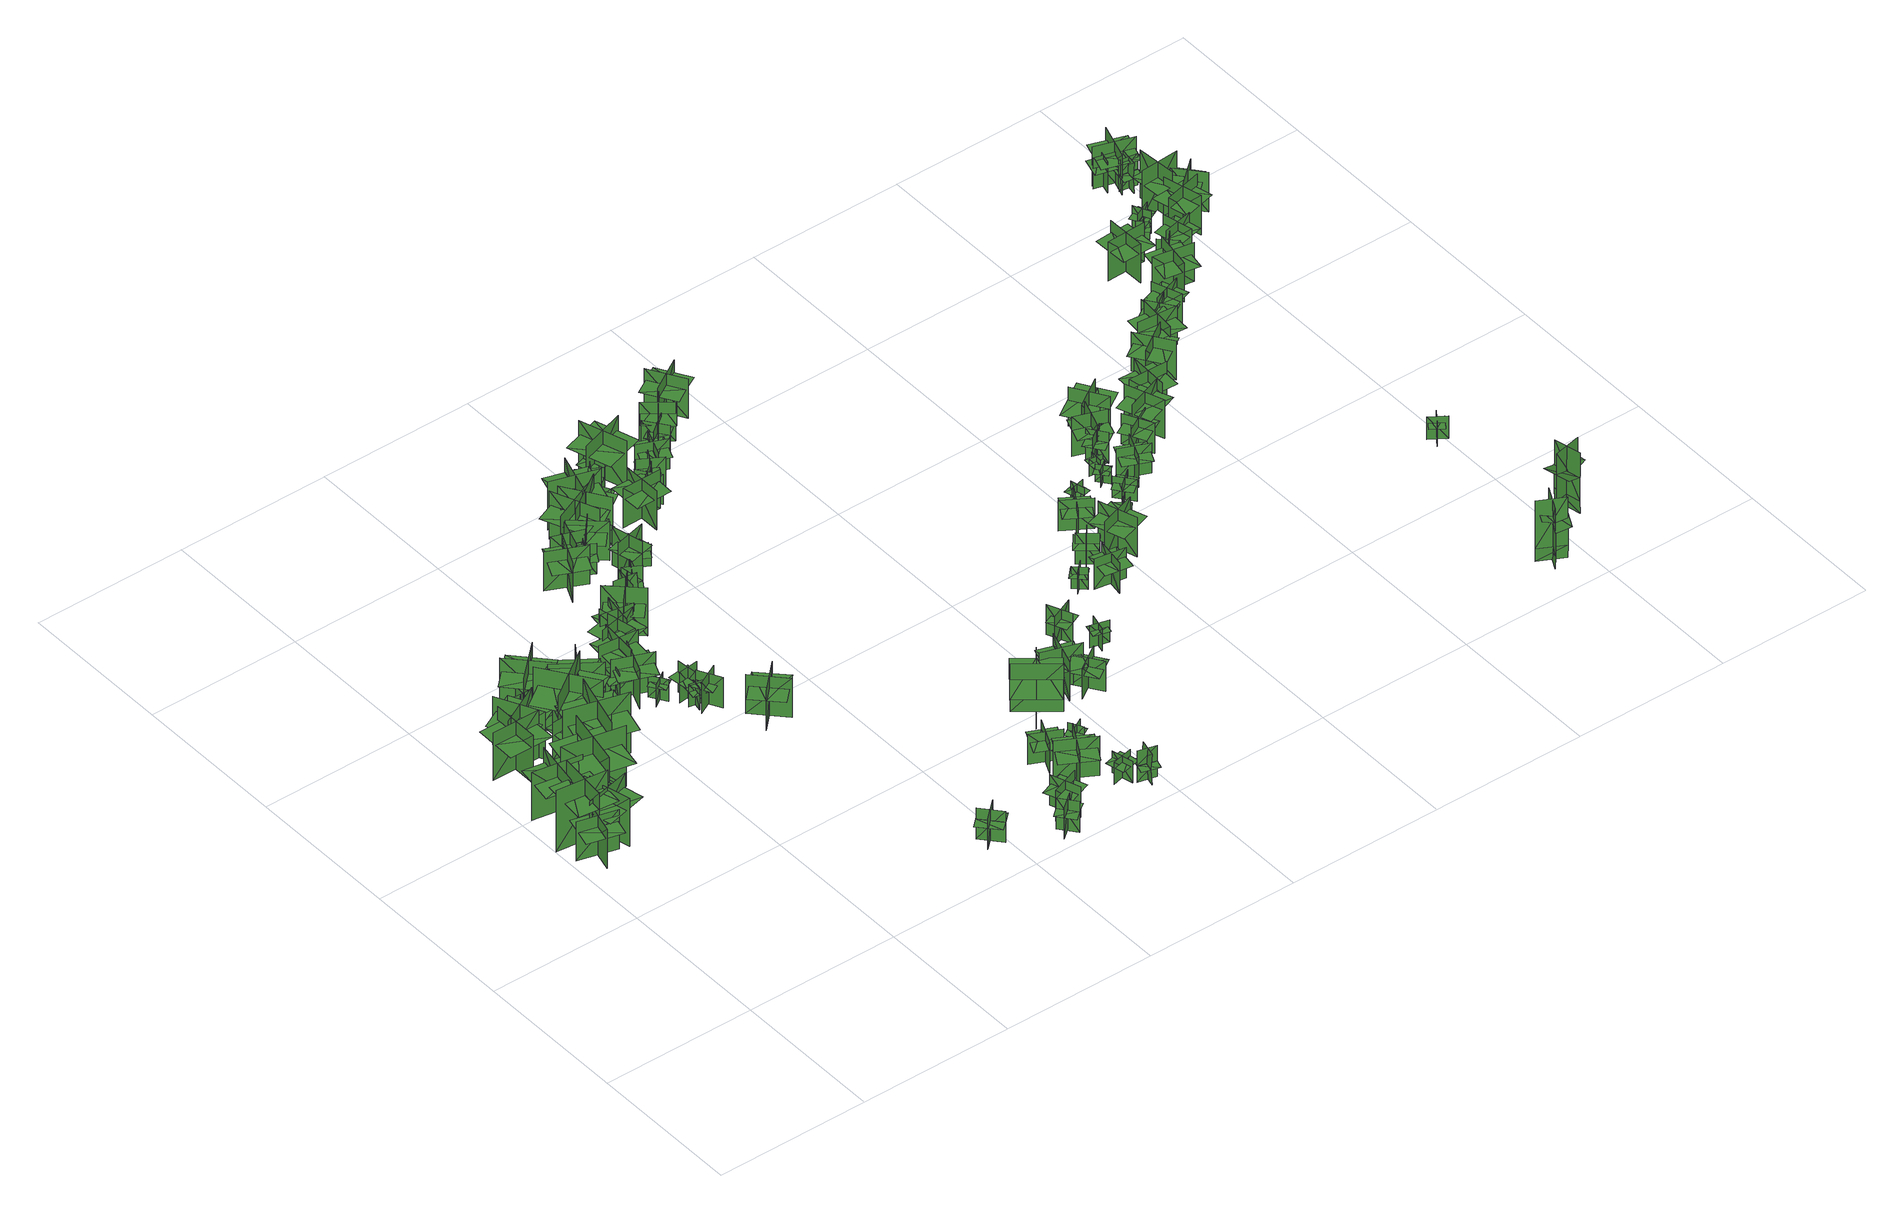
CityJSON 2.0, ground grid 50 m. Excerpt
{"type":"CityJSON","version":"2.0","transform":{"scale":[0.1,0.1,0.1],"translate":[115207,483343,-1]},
"CityObjects":{
"tree1":{"type":"SolitaryVegetationObject","geometry":[{"type":"MultiSurface","lod":"1","boundaries":[[[0,1,2]],[[0,2,3]],[[4,5,6]],[[4,6,7]],[[8,9,10]],[[8,10,11]],[[8,11,12]],[[8,12,13]]]}]},
"tree2":{"type":"SolitaryVegetationObject","geometry":[{"type":"MultiSurface","lod":"1","boundaries":[[[14,15,16]],[[14,16,17]],[[18,19,20]],[[18,20,21]],[[22,23,24]],[[22,24,25]],[[22,26,27]],[[22,27,23]]]}]},
"tree3":{"type":"SolitaryVegetationObject","geometry":[{"type":"MultiSurface","lod":"1","boundaries":[[[28,29,30]],[[28,30,31]],[[32,33,34]],[[32,34,35]],[[36,37,38]],[[36,38,39]],[[36,39,40]],[[36,40,41]]]}]},
"tree4":{"type":"SolitaryVegetationObject","geometry":[{"type":"MultiSurface","lod":"1","boundaries":[[[42,43,44]],[[42,44,45]],[[46,47,48]],[[46,48,49]],[[50,51,52]],[[50,52,53]],[[50,53,54]],[[50,54,55]]]}]},
"tree5":{"type":"SolitaryVegetationObject","geometry":[{"type":"MultiSurface","lod":"1","boundaries":[[[56,57,58]],[[56,58,59]],[[60,61,62]],[[60,62,63]],[[64,65,66]],[[64,66,67]],[[64,67,68]],[[64,68,69]]]}]},
"tree6":{"type":"SolitaryVegetationObject","geometry":[{"type":"MultiSurface","lod":"1","boundaries":[[[70,71,72]],[[70,72,73]],[[74,75,76]],[[74,76,77]],[[78,79,80]],[[78,80,81]],[[78,81,82]],[[78,82,83]]]}]},
"tree7":{"type":"SolitaryVegetationObject","geometry":[{"type":"MultiSurface","lod":"1","boundaries":[[[84,85,86]],[[84,86,87]],[[88,89,90]],[[88,90,91]],[[92,93,94]],[[92,94,95]],[[92,95,96]],[[92,96,97]]]}]},
"tree8":{"type":"SolitaryVegetationObject","geometry":[{"type":"MultiSurface","lod":"1","boundaries":[[[98,99,100]],[[98,100,101]],[[102,103,104]],[[102,104,105]],[[106,107,108]],[[106,108,109]],[[106,109,110]],[[106,110,111]]]}]},
"tree9":{"type":"SolitaryVegetationObject","geometry":[{"type":"MultiSurface","lod":"1","boundaries":[[[112,113,114]],[[112,114,115]],[[116,117,118]],[[116,118,119]],[[120,121,122]],[[120,122,123]],[[120,123,124]],[[120,124,125]]]}]},
"tree10":{"type":"SolitaryVegetationObject","geometry":[{"type":"MultiSurface","lod":"1","boundaries":[[[126,127,128]],[[126,128,129]],[[130,131,132]],[[130,132,133]],[[134,135,136]],[[134,136,137]],[[134,137,138]],[[134,138,139]]]}]},
"tree11":{"type":"SolitaryVegetationObject","geometry":[{"type":"MultiSurface","lod":"1","boundaries":[[[140,141,142]],[[140,142,143]],[[144,145,146]],[[144,146,147]],[[148,149,150]],[[148,150,151]],[[148,151,152]],[[148,152,153]]]}]},
"tree12":{"type":"SolitaryVegetationObject","geometry":[{"type":"MultiSurface","lod":"1","boundaries":[[[154,155,156]],[[154,156,157]],[[158,159,160]],[[158,160,161]],[[162,163,164]],[[162,164,165]],[[162,166,167]],[[162,167,163]]]}]},
"tree13":{"type":"SolitaryVegetationObject","geometry":[{"type":"MultiSurface","lod":"1","boundaries":[[[168,169,170]],[[168,170,171]],[[172,173,174]],[[172,174,175]],[[176,177,178]],[[176,178,179]],[[176,179,180]],[[176,180,181]]]}]},
"tree14":{"type":"SolitaryVegetationObject","geometry":[{"type":"MultiSurface","lod":"1","boundaries":[[[182,183,184]],[[182,184,185]],[[186,187,188]],[[186,188,189]],[[190,191,192]],[[190,192,193]],[[190,193,194]],[[190,194,195]]]}]},
"tree15":{"type":"SolitaryVegetationObject","geometry":[{"type":"MultiSurface","lod":"1","boundaries":[[[196,197,198]],[[196,198,199]],[[200,201,202]],[[200,202,203]],[[204,205,206]],[[204,206,207]],[[204,207,208]],[[204,208,209]]]}]},
"tree16":{"type":"SolitaryVegetationObject","geometry":[{"type":"MultiSurface","lod":"1","boundaries":[[[210,211,212]],[[210,212,213]],[[214,215,216]],[[214,216,217]],[[218,219,220]],[[218,220,221]],[[218,221,222]],[[218,222,223]]]}]},
"tree17":{"type":"SolitaryVegetationObject","geometry":[{"type":"MultiSurface","lod":"1","boundaries":[[[224,225,226]],[[224,226,227]],[[228,229,230]],[[228,230,231]],[[232,233,234]],[[232,234,235]],[[232,236,237]],[[232,237,233]]]}]},
"tree18":{"type":"SolitaryVegetationObject","geometry":[{"type":"MultiSurface","lod":"1","boundaries":[[[238,239,240]],[[238,240,241]],[[242,243,244]],[[242,244,245]],[[246,247,248]],[[246,248,249]],[[246,249,250]],[[246,250,251]]]}]},
"tree19":{"type":"SolitaryVegetationObject","geometry":[{"type":"MultiSurface","lod":"1","boundaries":[[[252,253,254]],[[252,254,255]],[[256,257,258]],[[256,258,259]],[[260,261,262]],[[260,262,263]],[[260,264,265]],[[260,265,261]]]}]},
"tree20":{"type":"SolitaryVegetationObject","geometry":[{"type":"MultiSurface","lod":"1","boundaries":[[[266,267,268]],[[266,268,269]],[[270,271,272]],[[270,272,273]],[[274,275,276]],[[274,276,277]],[[274,277,278]],[[274,278,279]]]}]},
"tree21":{"type":"SolitaryVegetationObject","geometry":[{"type":"MultiSurface","lod":"1","boundaries":[[[280,281,282]],[[280,282,283]],[[284,285,286]],[[284,286,287]],[[288,289,290]],[[288,290,291]],[[288,289,292]],[[288,292,293]]]}]},
"tree22":{"type":"SolitaryVegetationObject","geometry":[{"type":"MultiSurface","lod":"1","boundaries":[[[294,295,296]],[[294,296,297]],[[298,299,300]],[[298,300,301]],[[302,303,304]],[[302,304,305]],[[302,306,307]],[[302,307,303]]]}]},
"tree23":{"type":"SolitaryVegetationObject","geometry":[{"type":"MultiSurface","lod":"1","boundaries":[[[308,309,310]],[[308,310,311]],[[312,313,314]],[[312,314,315]],[[316,317,318]],[[316,318,319]],[[316,320,321]],[[316,321,317]]]}]},
"tree24":{"type":"SolitaryVegetationObject","geometry":[{"type":"MultiSurface","lod":"1","boundaries":[[[322,323,324]],[[322,324,325]],[[326,327,328]],[[326,328,329]],[[330,331,332]],[[330,332,333]],[[330,333,334]],[[330,334,335]]]}]},
"tree25":{"type":"SolitaryVegetationObject","geometry":[{"type":"MultiSurface","lod":"1","boundaries":[[[336,337,338]],[[336,338,339]],[[340,341,342]],[[340,342,343]],[[344,345,346]],[[344,346,347]],[[344,347,348]],[[344,348,349]]]}]},
"tree26":{"type":"SolitaryVegetationObject","geometry":[{"type":"MultiSurface","lod":"1","boundaries":[[[350,351,352]],[[350,352,353]],[[354,355,356]],[[354,356,357]],[[358,359,360]],[[358,360,361]],[[358,359,362]],[[358,362,363]]]}]},
"tree27":{"type":"SolitaryVegetationObject","geometry":[{"type":"MultiSurface","lod":"1","boundaries":[[[364,365,366]],[[364,366,367]],[[368,369,370]],[[368,370,371]],[[372,373,374]],[[372,374,375]],[[372,375,376]],[[372,376,377]]]}]},
"tree28":{"type":"SolitaryVegetationObject","geometry":[{"type":"MultiSurface","lod":"1","boundaries":[[[378,379,380]],[[378,380,381]],[[382,383,384]],[[382,384,385]],[[386,387,388]],[[386,388,389]],[[386,387,390]],[[386,390,391]]]}]},
"tree29":{"type":"SolitaryVegetationObject","geometry":[{"type":"MultiSurface","lod":"1","boundaries":[[[392,393,394]],[[392,394,395]],[[396,397,398]],[[396,398,399]],[[400,401,402]],[[400,402,403]],[[400,404,405]],[[400,405,401]]]}]},
"tree30":{"type":"SolitaryVegetationObject","geometry":[{"type":"MultiSurface","lod":"1","boundaries":[[[406,407,408]],[[406,408,409]],[[410,411,412]],[[410,412,413]],[[414,415,411]],[[414,411,410]],[[416,417,407]],[[416,407,406]],[[406,407,418]],[[406,418,419]],[[406,420,421]],[[406,421,407]]]}]},
"tree31":{"type":"SolitaryVegetationObject","geometry":[{"type":"MultiSurface","lod":"1","boundaries":[[[422,423,424]],[[422,424,425]],[[426,427,428]],[[426,428,429]],[[430,431,432]],[[430,432,433]],[[430,433,434]],[[430,434,435]]]}]},
"tree32":{"type":"SolitaryVegetationObject","geometry":[{"type":"MultiSurface","lod":"1","boundaries":[[[436,437,438]],[[436,438,439]],[[440,441,442]],[[440,442,443]],[[444,445,446]],[[444,446,447]],[[444,447,448]],[[444,448,449]]]}]},
"tree33":{"type":"SolitaryVegetationObject","geometry":[{"type":"MultiSurface","lod":"1","boundaries":[[[450,451,452]],[[450,452,453]],[[454,455,456]],[[454,456,457]],[[458,459,460]],[[458,460,461]],[[458,461,462]],[[458,462,463]]]}]},
"tree34":{"type":"SolitaryVegetationObject","geometry":[{"type":"MultiSurface","lod":"1","boundaries":[[[464,465,466]],[[464,466,467]],[[468,469,470]],[[468,470,471]],[[472,473,469]],[[472,469,468]],[[474,475,465]],[[474,465,464]],[[464,465,476]],[[464,476,477]],[[464,478,479]],[[464,479,465]]]}]},
"tree35":{"type":"SolitaryVegetationObject","geometry":[{"type":"MultiSurface","lod":"1","boundaries":[[[480,481,482]],[[480,482,483]],[[484,485,486]],[[484,486,487]],[[488,489,490]],[[488,490,491]],[[488,492,493]],[[488,493,489]]]}]},
"tree36":{"type":"SolitaryVegetationObject","geometry":[{"type":"MultiSurface","lod":"1","boundaries":[[[494,495,496]],[[494,496,497]],[[498,499,500]],[[498,500,501]],[[502,503,504]],[[502,504,505]],[[502,505,506]],[[502,506,507]]]}]},
"tree37":{"type":"SolitaryVegetationObject","geometry":[{"type":"MultiSurface","lod":"1","boundaries":[[[508,509,510]],[[508,510,511]],[[512,513,514]],[[512,514,515]],[[516,517,518]],[[516,518,519]],[[516,519,520]],[[516,520,521]]]}]},
"tree38":{"type":"SolitaryVegetationObject","geometry":[{"type":"MultiSurface","lod":"1","boundaries":[[[522,523,524]],[[522,524,525]],[[526,527,528]],[[526,528,529]],[[530,531,532]],[[530,532,533]],[[530,533,534]],[[530,534,535]]]}]},
"tree39":{"type":"SolitaryVegetationObject","geometry":[{"type":"MultiSurface","lod":"1","boundaries":[[[536,537,538]],[[536,538,539]],[[540,541,542]],[[540,542,543]],[[544,545,546]],[[544,546,547]],[[544,547,548]],[[544,548,549]]]}]},
"tree40":{"type":"SolitaryVegetationObject","geometry":[{"type":"MultiSurface","lod":"1","boundaries":[[[550,551,552]],[[550,552,553]],[[554,555,556]],[[554,556,557]],[[558,559,560]],[[558,560,561]],[[558,561,562]],[[558,562,563]]]}]},
"tree41":{"type":"SolitaryVegetationObject","geometry":[{"type":"MultiSurface","lod":"1","boundaries":[[[564,565,566]],[[564,566,567]],[[568,569,570]],[[568,570,571]],[[572,573,574]],[[572,574,575]],[[572,576,577]],[[572,577,573]]]}]},
"tree42":{"type":"SolitaryVegetationObject","geometry":[{"type":"MultiSurface","lod":"1","boundaries":[[[578,579,580]],[[578,580,581]],[[582,583,584]],[[582,584,585]],[[586,587,588]],[[586,588,589]],[[586,589,590]],[[586,590,591]]]}]},
"tree43":{"type":"SolitaryVegetationObject","geometry":[{"type":"MultiSurface","lod":"1","boundaries":[[[592,593,594]],[[592,594,595]],[[596,597,598]],[[596,598,599]],[[600,601,602]],[[600,602,603]],[[600,603,604]],[[600,604,605]]]}]},
"tree44":{"type":"SolitaryVegetationObject","geometry":[{"type":"MultiSurface","lod":"1","boundaries":[[[606,607,608]],[[606,608,609]],[[610,611,612]],[[610,612,613]],[[614,615,616]],[[614,616,617]],[[614,617,618]],[[614,618,619]]]}]},
"tree45":{"type":"SolitaryVegetationObject","geometry":[{"type":"MultiSurface","lod":"1","boundaries":[[[620,621,622]],[[620,622,623]],[[624,625,626]],[[624,626,627]],[[628,629,625]],[[628,625,624]],[[630,631,621]],[[630,621,620]],[[620,621,632]],[[620,632,633]],[[620,634,635]],[[620,635,621]]]}]},
"tree46":{"type":"SolitaryVegetationObject","geometry":[{"type":"MultiSurface","lod":"1","boundaries":[[[636,637,638]],[[636,638,639]],[[640,641,642]],[[640,642,643]],[[644,645,646]],[[644,646,647]],[[644,647,648]],[[644,648,649]]]}]},
"tree47":{"type":"SolitaryVegetationObject","geometry":[{"type":"MultiSurface","lod":"1","boundaries":[[[650,651,652]],[[650,652,653]],[[654,655,656]],[[654,656,657]],[[658,659,660]],[[658,660,661]],[[658,662,663]],[[658,663,659]]]}]},
"tree48":{"type":"SolitaryVegetationObject","geometry":[{"type":"MultiSurface","lod":"1","boundaries":[[[664,665,666]],[[664,666,667]],[[668,669,670]],[[668,670,671]],[[672,673,674]],[[672,674,675]],[[672,676,677]],[[672,677,673]]]}]},
"tree49":{"type":"SolitaryVegetationObject","geometry":[{"type":"MultiSurface","lod":"1","boundaries":[[[678,679,680]],[[678,680,681]],[[682,683,684]],[[682,684,685]],[[686,687,688]],[[686,688,689]],[[686,690,691]],[[686,691,687]]]}]},
"tree50":{"type":"SolitaryVegetationObject","geometry":[{"type":"MultiSurface","lod":"1","boundaries":[[[692,693,694]],[[692,694,695]],[[696,697,698]],[[696,698,699]],[[700,701,702]],[[700,702,703]],[[700,703,704]],[[700,704,705]]]}]},
"tree51":{"type":"SolitaryVegetationObject","geometry":[{"type":"MultiSurface","lod":"1","boundaries":[[[706,707,708]],[[706,708,709]],[[710,711,712]],[[710,712,713]],[[714,715,716]],[[714,716,717]],[[714,718,719]],[[714,719,715]]]}]},
"tree52":{"type":"SolitaryVegetationObject","geometry":[{"type":"MultiSurface","lod":"1","boundaries":[[[720,721,722]],[[720,722,723]],[[724,725,726]],[[724,726,727]],[[728,729,730]],[[728,730,731]],[[728,731,732]],[[728,732,733]]]}]},
"tree53":{"type":"SolitaryVegetationObject","geometry":[{"type":"MultiSurface","lod":"1","boundaries":[[[734,735,736]],[[734,736,737]],[[738,739,740]],[[738,740,741]],[[742,743,744]],[[742,744,745]],[[742,745,746]],[[742,746,747]]]}]},
"tree54":{"type":"SolitaryVegetationObject","geometry":[{"type":"MultiSurface","lod":"1","boundaries":[[[748,749,750]],[[748,750,751]],[[752,753,754]],[[752,754,755]],[[756,757,758]],[[756,758,759]],[[756,759,760]],[[756,760,761]]]}]},
"tree55":{"type":"SolitaryVegetationObject","geometry":[{"type":"MultiSurface","lod":"1","boundaries":[[[762,763,764]],[[762,764,765]],[[766,767,768]],[[766,768,769]],[[770,771,772]],[[770,772,773]],[[770,773,774]],[[770,774,775]]]}]},
"tree56":{"type":"SolitaryVegetationObject","geometry":[{"type":"MultiSurface","lod":"1","boundaries":[[[776,777,778]],[[776,778,779]],[[780,781,782]],[[780,782,783]],[[784,785,786]],[[784,786,787]],[[784,787,788]],[[784,788,789]]]}]},
"tree57":{"type":"SolitaryVegetationObject","geometry":[{"type":"MultiSurface","lod":"1","boundaries":[[[790,791,792]],[[790,792,793]],[[794,795,796]],[[794,796,797]],[[798,799,800]],[[798,800,801]],[[798,801,802]],[[798,802,803]]]}]},
"tree58":{"type":"SolitaryVegetationObject","geometry":[{"type":"MultiSurface","lod":"1","boundaries":[[[804,805,806]],[[804,806,807]],[[808,809,810]],[[808,810,811]],[[812,813,814]],[[812,814,815]],[[812,816,817]],[[812,817,813]]]}]},
"tree59":{"type":"SolitaryVegetationObject","geometry":[{"type":"MultiSurface","lod":"1","boundaries":[[[818,819,820]],[[818,820,821]],[[822,823,824]],[[822,824,825]],[[826,827,828]],[[826,828,829]],[[826,829,830]],[[826,830,831]]]}]},
"tree60":{"type":"SolitaryVegetationObject","geometry":[{"type":"MultiSurface","lod":"1","boundaries":[[[832,833,834]],[[832,834,835]],[[836,837,838]],[[836,838,839]],[[840,841,842]],[[840,842,843]],[[840,843,844]],[[840,844,845]]]}]},
"tree61":{"type":"SolitaryVegetationObject","geometry":[{"type":"MultiSurface","lod":"1","boundaries":[[[846,847,848]],[[846,848,849]],[[850,851,852]],[[850,852,853]],[[854,855,856]],[[854,856,857]],[[854,857,858]],[[854,858,859]]]}]},
"tree62":{"type":"SolitaryVegetationObject","geometry":[{"type":"MultiSurface","lod":"1","boundaries":[[[860,861,862]],[[860,862,863]],[[864,865,866]],[[864,866,867]],[[868,869,870]],[[868,870,871]],[[868,871,872]],[[868,872,873]]]}]},
"tree63":{"type":"SolitaryVegetationObject","geometry":[{"type":"MultiSurface","lod":"1","boundaries":[[[874,875,876]],[[874,876,877]],[[878,879,880]],[[878,880,881]],[[882,883,884]],[[882,884,885]],[[882,885,886]],[[882,886,887]]]}]},
"tree64":{"type":"SolitaryVegetationObject","geometry":[{"type":"MultiSurface","lod":"1","boundaries":[[[888,889,890]],[[888,890,891]],[[892,893,894]],[[892,894,895]],[[896,897,898]],[[896,898,899]],[[896,900,901]],[[896,901,897]]]}]},
"tree65":{"type":"SolitaryVegetationObject","geometry":[{"type":"MultiSurface","lod":"1","boundaries":[[[902,903,904]],[[902,904,905]],[[906,907,908]],[[906,908,909]],[[910,911,912]],[[910,912,913]],[[910,913,914]],[[910,914,915]]]}]},
"tree66":{"type":"SolitaryVegetationObject","geometry":[{"type":"MultiSurface","lod":"1","boundaries":[[[916,917,918]],[[916,918,919]],[[920,921,922]],[[920,922,923]],[[924,925,926]],[[924,926,927]],[[924,927,928]],[[924,928,929]]]}]},
"tree67":{"type":"SolitaryVegetationObject","geometry":[{"type":"MultiSurface","lod":"1","boundaries":[[[930,931,932]],[[930,932,933]],[[934,935,936]],[[934,936,937]],[[938,939,940]],[[938,940,941]],[[938,942,943]],[[938,943,939]]]}]},
"tree68":{"type":"SolitaryVegetationObject","geometry":[{"type":"MultiSurface","lod":"1","boundaries":[[[944,945,946]],[[944,946,947]],[[948,949,950]],[[948,950,951]],[[952,953,954]],[[952,954,955]],[[952,955,956]],[[952,956,957]]]}]},
"tree69":{"type":"SolitaryVegetationObject","geometry":[{"type":"MultiSurface","lod":"1","boundaries":[[[958,959,960]],[[958,960,961]],[[962,963,964]],[[962,964,965]],[[966,967,968]],[[966,968,969]],[[966,970,971]],[[966,971,967]]]}]},
"tree70":{"type":"SolitaryVegetationObject","geometry":[{"type":"MultiSurface","lod":"1","boundaries":[[[972,973,974]],[[972,974,975]],[[976,977,978]],[[976,978,979]],[[980,981,982]],[[980,982,983]],[[980,983,984]],[[980,984,985]]]}]},
"tree71":{"type":"SolitaryVegetationObject","geometry":[{"type":"MultiSurface","lod":"1","boundaries":[[[986,987,988]],[[986,988,989]],[[990,991,992]],[[990,992,993]],[[994,995,996]],[[994,996,997]],[[994,997,998]],[[994,998,999]]]}]},
"tree72":{"type":"SolitaryVegetationObject","geometry":[{"type":"MultiSurface","lod":"1","boundaries":[[[1000,1001,1002]],[[1000,1002,1003]],[[1004,1005,1006]],[[1004,1006,1007]],[[1008,1009,1010]],[[1008,1010,1011]],[[1008,1012,1013]],[[1008,1013,1009]]]}]},
"tree73":{"type":"SolitaryVegetationObject","geometry":[{"type":"MultiSurface","lod":"1","boundaries":[[[1014,1015,1016]],[[1014,1016,1017]],[[1018,1019,1020]],[[1018,1020,1021]],[[1022,1023,1024]],[[1022,1024,1025]],[[1022,1026,1027]],[[1022,1027,1023]]]}]},
"tree74":{"type":"SolitaryVegetationObject","geometry":[{"type":"MultiSurface","lod":"1","boundaries":[[[1028,1029,1030]],[[1028,1030,1031]],[[1032,1033,1034]],[[1032,1034,1035]],[[1036,1037,1038]],[[1036,1038,1039]],[[1036,1039,1040]],[[1036,1040,1041]]]}]},
"tree75":{"type":"SolitaryVegetationObject","geometry":[{"type":"MultiSurface","lod":"1","boundaries":[[[1042,1043,1044]],[[1042,1044,1045]],[[1046,1047,1048]],[[1046,1048,1049]],[[1050,1051,1052]],[[1050,1052,1053]],[[1050,1053,1054]],[[1050,1054,1055]]]}]},
"tree76":{"type":"SolitaryVegetationObject","geometry":[{"type":"MultiSurface","lod":"1","boundaries":[[[1056,1057,1058]],[[1056,1058,1059]],[[1060,1061,1062]],[[1060,1062,1063]],[[1064,1065,1066]],[[1064,1066,1067]],[[1064,1067,1068]],[[1064,1068,1069]]]}]},
"tree77":{"type":"SolitaryVegetationObject","geometry":[{"type":"MultiSurface","lod":"1","boundaries":[[[1070,1071,1072]],[[1070,1072,1073]],[[1074,1075,1076]],[[1074,1076,1077]],[[1078,1079,1080]],[[1078,1080,1081]],[[1078,1082,1083]],[[1078,1083,1079]]]}]},
"tree78":{"type":"SolitaryVegetationObject","geometry":[{"type":"MultiSurface","lod":"1","boundaries":[[[1084,1085,1086]],[[1084,1086,1087]],[[1088,1089,1090]],[[1088,1090,1091]],[[1092,1093,1094]],[[1092,1094,1095]],[[1092,1095,1096]],[[1092,1096,1097]]]}]},
"tree79":{"type":"SolitaryVegetationObject","geometry":[{"type":"MultiSurface","lod":"1","boundaries":[[[1098,1099,1100]],[[1098,1100,1101]],[[1102,1103,1104]],[[1102,1104,1105]],[[1106,1107,1108]],[[1106,1108,1109]],[[1106,1107,1110]],[[1106,1110,1111]]]}]},
"tree80":{"type":"SolitaryVegetationObject","geometry":[{"type":"MultiSurface","lod":"1","boundaries":[[[1112,1113,1114]],[[1112,1114,1115]],[[1116,1117,1118]],[[1116,1118,1119]],[[1120,1121,1122]],[[1120,1122,1123]],[[1120,1123,1124]],[[1120,1124,1125]]]}]},
"tree81":{"type":"SolitaryVegetationObject","geometry":[{"type":"MultiSurface","lod":"1","boundaries":[[[1126,1127,1128]],[[1126,1128,1129]],[[1130,1131,1132]],[[1130,1132,1133]],[[1134,1135,1136]],[[1134,1136,1137]],[[1134,1137,1138]],[[1134,1138,1139]]]}]},
"tree82":{"type":"SolitaryVegetationObject","geometry":[{"type":"MultiSurface","lod":"1","boundaries":[[[1140,1141,1142]],[[1140,1142,1143]],[[1144,1145,1146]],[[1144,1146,1147]],[[1148,1149,1150]],[[1148,1150,1151]],[[1148,1151,1152]],[[1148,1152,1153]]]}]},
"tree83":{"type":"SolitaryVegetationObject","geometry":[{"type":"MultiSurface","lod":"1","boundaries":[[[1154,1155,1156]],[[1154,1156,1157]],[[1158,1159,1160]],[[1158,1160,1161]],[[1162,1163,1164]],[[1162,1164,1165]],[[1162,1165,1166]],[[1162,1166,1167]]]}]},
"tree84":{"type":"SolitaryVegetationObject","geometry":[{"type":"MultiSurface","lod":"1","boundaries":[[[1168,1169,1170]],[[1168,1170,1171]],[[1172,1173,1174]],[[1172,1174,1175]],[[1176,1177,1173]],[[1176,1173,1172]],[[1178,1179,1169]],[[1178,1169,1168]],[[1180,1181,1182]],[[1180,1182,1183]],[[1184,1185,1186]],[[1184,1186,1187]]]}]},
"tree85":{"type":"SolitaryVegetationObject","geometry":[{"type":"MultiSurface","lod":"1","boundaries":[[[1188,1189,1190]],[[1188,1190,1191]],[[1192,1193,1194]],[[1192,1194,1195]],[[1196,1197,1198]],[[1196,1198,1199]],[[1196,1199,1200]],[[1196,1200,1201]]]}]},
"tree86":{"type":"SolitaryVegetationObject","geometry":[{"type":"MultiSurface","lod":"1","boundaries":[[[1202,1203,1204]],[[1202,1204,1205]],[[1206,1207,1208]],[[1206,1208,1209]],[[1210,1211,1212]],[[1210,1212,1213]],[[1210,1213,1214]],[[1210,1214,1215]]]}]},
"tree87":{"type":"SolitaryVegetationObject","geometry":[{"type":"MultiSurface","lod":"1","boundaries":[[[1216,1217,1218]],[[1216,1218,1219]],[[1220,1221,1222]],[[1220,1222,1223]],[[1224,1225,1226]],[[1224,1226,1227]],[[1224,1227,1228]],[[1224,1228,1229]]]}]},
"tree88":{"type":"SolitaryVegetationObject","geometry":[{"type":"MultiSurface","lod":"1","boundaries":[[[1230,1231,1232]],[[1230,1232,1233]],[[1234,1235,1236]],[[1234,1236,1237]],[[1238,1239,1235]],[[1238,1235,1234]],[[1240,1241,1231]],[[1240,1231,1230]],[[1242,1243,1244]],[[1242,1244,1245]],[[1246,1247,1248]],[[1246,1248,1249]]]}]},
"tree89":{"type":"SolitaryVegetationObject","geometry":[{"type":"MultiSurface","lod":"1","boundaries":[[[1250,1251,1252]],[[1250,1252,1253]],[[1254,1255,1256]],[[1254,1256,1257]],[[1258,1259,1260]],[[1258,1260,1261]],[[1258,1261,1262]],[[1258,1262,1263]]]}]},
"tree90":{"type":"SolitaryVegetationObject","geometry":[{"type":"MultiSurface","lod":"1","boundaries":[[[1264,1265,1266]],[[1264,1266,1267]],[[1268,1269,1270]],[[1268,1270,1271]],[[1272,1273,1274]],[[1272,1274,1275]],[[1272,1276,1277]],[[1272,1277,1273]]]}]},
"tree91":{"type":"SolitaryVegetationObject","geometry":[{"type":"MultiSurface","lod":"1","boundaries":[[[1278,1279,1280]],[[1278,1280,1281]],[[1282,1283,1284]],[[1282,1284,1285]],[[1286,1287,1288]],[[1286,1288,1289]],[[1286,1289,1290]],[[1286,1290,1291]]]}]},
"tree92":{"type":"SolitaryVegetationObject","geometry":[{"type":"MultiSurface","lod":"1","boundaries":[[[1292,1293,1294]],[[1292,1294,1295]],[[1296,1297,1298]],[[1296,1298,1299]],[[1300,1301,1302]],[[1300,1302,1303]],[[1300,1303,1304]],[[1300,1304,1305]]]}]},
"tree93":{"type":"SolitaryVegetationObject","geometry":[{"type":"MultiSurface","lod":"1","boundaries":[[[1306,1307,1308]],[[1306,1308,1309]],[[1310,1311,1312]],[[1310,1312,1313]],[[1314,1315,1316]],[[1314,1316,1317]],[[1314,1318,1319]],[[1314,1319,1315]]]}]},
"tree94":{"type":"SolitaryVegetationObject","geometry":[{"type":"MultiSurface","lod":"1","boundaries":[[[1320,1321,1322]],[[1320,1322,1323]],[[1324,1325,1326]],[[1324,1326,1327]],[[1328,1329,1330]],[[1328,1330,1331]],[[1328,1332,1333]],[[1328,1333,1329]]]}]},
"tree95":{"type":"SolitaryVegetationObject","geometry":[{"type":"MultiSurface","lod":"1","boundaries":[[[1334,1335,1336]],[[1334,1336,1337]],[[1338,1339,1340]],[[1338,1340,1341]],[[1342,1343,1344]],[[1342,1344,1345]],[[1342,1345,1346]],[[1342,1346,1347]]]}]},
"tree96":{"type":"SolitaryVegetationObject","geometry":[{"type":"MultiSurface","lod":"1","boundaries":[[[1348,1349,1350]],[[1348,1350,1351]],[[1352,1353,1354]],[[1352,1354,1355]],[[1356,1357,1358]],[[1356,1358,1359]],[[1356,1357,1360]],[[1356,1360,1361]]]}]},
"tree97":{"type":"SolitaryVegetationObject","geometry":[{"type":"MultiSurface","lod":"1","boundaries":[[[1362,1363,1364]],[[1362,1364,1365]],[[1366,1367,1368]],[[1366,1368,1369]],[[1370,1371,1372]],[[1370,1372,1373]],[[1370,1373,1374]],[[1370,1374,1375]]]}]},
"tree98":{"type":"SolitaryVegetationObject","geometry":[{"type":"MultiSurface","lod":"1","boundaries":[[[1376,1377,1378]],[[1376,1378,1379]],[[1380,1381,1382]],[[1380,1382,1383]],[[1384,1385,1386]],[[1384,1386,1387]],[[1384,1388,1389]],[[1384,1389,1385]]]}]},
"tree99":{"type":"SolitaryVegetationObject","geometry":[{"type":"MultiSurface","lod":"1","boundaries":[[[1390,1391,1392]],[[1390,1392,1393]],[[1394,1395,1396]],[[1394,1396,1397]],[[1398,1399,1400]],[[1398,1400,1401]],[[1398,1401,1402]],[[1398,1402,1403]]]}]},
"tree100":{"type":"SolitaryVegetationObject","geometry":[{"type":"MultiSurface","lod":"1","boundaries":[[[1404,1405,1406]],[[1404,1406,1407]],[[1408,1409,1410]],[[1408,1410,1411]],[[1412,1413,1409]],[[1412,1409,1408]],[[1414,1415,1405]],[[1414,1405,1404]],[[1404,1405,1416]],[[1404,1416,1417]],[[1404,1418,1419]],[[1404,1419,1405]]]}]},
"tree101":{"type":"SolitaryVegetationObject","geometry":[{"type":"MultiSurface","lod":"1","boundaries":[[[1420,1421,1422]],[[1420,1422,1423]],[[1424,1425,1426]],[[1424,1426,1427]],[[1428,1429,1430]],[[1428,1430,1431]],[[1428,1431,1432]],[[1428,1432,1433]]]}]},
"tree102":{"type":"SolitaryVegetationObject","geometry":[{"type":"MultiSurface","lod":"1","boundaries":[[[1434,1435,1436]],[[1434,1436,1437]],[[1438,1439,1440]],[[1438,1440,1441]],[[1442,1443,1444]],[[1442,1444,1445]],[[1442,1445,1446]],[[1442,1446,1447]]]}]},
"tree103":{"type":"SolitaryVegetationObject","geometry":[{"type":"MultiSurface","lod":"1","boundaries":[[[1448,1449,1450]],[[1448,1450,1451]],[[1452,1453,1454]],[[1452,1454,1455]],[[1456,1457,1458]],[[1456,1458,1459]],[[1456,1460,1461]],[[1456,1461,1457]]]}]},
"tree104":{"type":"SolitaryVegetationObject","geometry":[{"type":"MultiSurface","lod":"1","boundaries":[[[1462,1463,1464]],[[1462,1464,1465]],[[1466,1467,1468]],[[1466,1468,1469]],[[1470,1471,1472]],[[1470,1472,1473]],[[1470,1474,1475]],[[1470,1475,1471]]]}]}
},
"vertices":[
[98,835,8],[65,710,8],[65,710,148],[98,835,148],[19,787,8],[143,755,8],[143,755,148],[19,787,148],[24,786,109],[9,731,109],[124,702,109],[138,756,109],[152,811,109],[38,840,109],
[106,939,3],[88,774,3],[88,774,222],[106,939,222],[4,856,3],[169,838,3],[169,838,222],[4,856,222],[104,925,165],[88,774,165],[153,767,165],[169,917,165],[39,932,165],[23,782,165],
[136,901,5],[174,748,5],[174,748,176],[136,901,176],[79,804,5],[232,841,5],[232,841,176],[79,804,176],[85,806,129],[101,739,129],[242,773,129],[226,840,129],[209,907,129],[69,872,129],
[97,907,7],[123,1062,7],[123,1062,178],[97,907,178],[188,973,7],[32,999,7],[32,999,178],[188,973,178],[181,974,131],[193,1042,131],[50,1066,131],[39,998,131],[27,930,131],[170,906,131],
[183,933,7],[115,853,7],[115,853,146],[183,933,146],[116,927,7],[116,927,146],[196,860,146],[196,860,7],[116,927,102],[88,894,102],[152,840,102],[180,873,102],[208,907,102],[144,961,102],
[134,1277,7],[133,1120,7],[133,1120,178],[134,1277,178],[55,1197,7],[213,1196,7],[213,1196,178],[55,1197,178],[62,1197,131],[61,1128,131],[206,1127,131],[206,1196,131],[207,1265,131],[62,1266,131],
[326,955,4],[130,995,4],[130,995,221],[326,955,221],[246,1074,4],[205,877,4],[205,877,221],[246,1074,221],[244,1066,161],[159,1083,161],[121,903,161],[207,885,161],[293,867,161],[330,1048,161],
[150,1319,7],[222,1179,7],[222,1179,177],[150,1319,177],[117,1211,7],[257,1283,7],[257,1283,177],[117,1211,177],[122,1214,130],[154,1153,130],[283,1219,130],[251,1280,130],[220,1342,130],[91,1276,130],
[258,1332,10],[199,1275,10],[199,1275,118],[257,1332,118],[205,1332,10],[205,1332,118],[262,1274,118],[262,1274,10],[205,1332,84],[181,1308,84],[226,1262,84],[251,1285,84],[275,1309,84],[230,1356,84],
[230,1156,9],[335,1159,9],[335,1159,148],[230,1156,148],[279,1110,9],[279,1110,148],[276,1215,148],[276,1215,9],[279,1110,104],[323,1111,104],[320,1195,104],[277,1194,104],[233,1192,104],[236,1109,104],
[230,1113,4],[424,1059,4],[424,1059,222],[230,1113,222],[302,989,4],[356,1182,4],[356,1182,222],[302,989,222],[304,997,161],[389,973,161],[438,1151,161],[354,1174,161],[269,1198,161],[220,1021,161],
[302,1330,9],[236,1336,9],[236,1336,119],[302,1330,119],[269,1369,9],[263,1303,9],[263,1303,119],[269,1369,119],[269,1369,83],[263,1303,83],[299,1299,83],[305,1366,83],[233,1373,83],[227,1307,83],
[282,1308,4],[396,1143,4],[396,1143,222],[282,1308,222],[258,1167,4],[423,1281,4],[423,1281,222],[258,1167,222],[265,1172,161],[314,1100,161],[466,1204,161],[416,1276,161],[367,1348,161],[215,1244,161],
[374,1186,8],[424,1094,8],[424,1094,147],[374,1186,147],[355,1121,8],[355,1121,147],[447,1172,147],[447,1172,8],[355,1121,103],[376,1083,103],[450,1123,103],[429,1161,103],[408,1200,103],[334,1159,103],
[262,1324,7],[377,1432,7],[377,1432,178],[262,1324,178],[375,1322,7],[267,1436,7],[267,1436,178],[375,1322,178],[370,1326,131],[421,1374,131],[321,1479,131],[271,1432,131],[221,1385,131],[320,1279,131],
[353,1333,6],[482,1244,6],[482,1244,177],[353,1333,177],[374,1223,6],[464,1352,6],[464,1352,177],[374,1223,177],[377,1228,130],[434,1189,130],[516,1308,130],[460,1347,130],[403,1386,130],[321,1267,130],
[527,1236,6],[547,1299,6],[547,1299,116],[527,1236,116],[572,1259,6],[509,1279,6],[509,1279,116],[572,1259,116],[572,1259,80],[509,1279,80],[498,1245,80],[561,1225,80],[583,1294,80],[520,1314,80],
[609,1308,5],[559,1189,5],[559,1189,144],[609,1308,144],[524,1272,5],[643,1223,5],[643,1223,144],[524,1272,144],[529,1270,106],[507,1218,106],[617,1173,106],[638,1225,106],[660,1277,106],[551,1322,106],
[608,1213,6],[641,1164,6],[641,1164,84],[608,1213,84],[599,1167,6],[648,1200,6],[648,1200,84],[599,1167,84],[610,1209,64],[641,1164,64],[660,1177,64],[630,1222,64],[591,1195,64],[622,1151,64],
[534,1338,6],[662,1325,6],[662,1325,146],[534,1338,146],[593,1267,6],[606,1396,6],[606,1396,146],[593,1267,146],[594,1273,107],[650,1267,107],[662,1385,107],[605,1390,107],[549,1396,107],[538,1278,107],
[934,182,7],[989,120,7],[989,120,117],[934,182,117],[931,126,7],[992,181,7],[992,181,117],[931,126,117],[932,180,80],[987,119,80],[1017,146,80],[963,207,80],[962,97,80],[907,158,80],
[684,1081,7],[693,1128,7],[693,1128,86],[684,1081,86],[714,1102,7],[668,1111,7],[668,1111,86],[714,1102,86],[714,1102,60],[668,1111,60],[663,1085,60],[709,1076,60],[719,1127,60],[672,1136,60],
[725,1146,7],[659,1138,7],[659,1138,117],[725,1146,117],[685,1178,7],[693,1112,7],[693,1112,117],[685,1178,117],[685,1178,81],[693,1112,81],[729,1116,81],[722,1182,81],[649,1173,81],[657,1107,81],
[751,1104,7],[679,1066,7],[679,1066,116],[751,1104,116],[701,1120,7],[701,1120,116],[739,1048,116],[739,1048,7],[701,1120,82],[671,1104,82],[701,1046,82],[731,1062,82],[761,1078,82],[731,1135,82],
[634,1461,6],[659,1334,6],[659,1334,145],[634,1461,145],[584,1383,6],[710,1409,6],[710,1409,145],[584,1383,145],[589,1385,106],[600,1329,106],[716,1353,106],[705,1408,106],[694,1463,106],[578,1440,106],
[664,1377,6],[681,1481,6],[681,1481,147],[664,1377,147],[722,1419,6],[618,1436,6],[618,1436,147],[722,1419,147],[667,1377,100],[684,1481,100],[632,1490,100],[615,1385,100],[726,1474,100],[709,1370,100],
[774,994,4],[864,902,4],[864,902,144],[774,994,144],[774,902,4],[866,992,4],[866,992,144],[774,902,144],[778,906,105],[817,866,105],[902,948,105],[862,989,105],[823,1029,105],[738,946,105],
[684,1416,4],[771,1511,4],[771,1511,176],[684,1416,176],[771,1419,4],[676,1507,4],[676,1507,176],[771,1419,176],[687,1413,119],[774,1508,119],[727,1552,119],[639,1457,119],[813,1472,119],[725,1377,119],
[1125,34,5],[1177,75,5],[1177,75,115],[1125,34,115],[1175,29,5],[1134,81,5],[1134,81,115],[1175,29,115],[1175,29,79],[1134,81,79],[1106,58,79],[1147,6,79],[1204,51,79],[1163,103,79],
[766,1480,78],[777,1555,78],[738,1561,78],[726,1485,78],[733,1522,78],[809,1510,78],[809,1515,148],[734,1526,148],[734,1526,7],[809,1515,7],[769,1479,7],[780,1555,7],[777,1555,148],[766,1480,148],[804,1474,78],[815,1550,78],
[1217,77,5],[1183,171,5],[1183,171,114],[1217,77,114],[1247,142,5],[1153,108,5],[1153,108,114],[1247,142,114],[1243,141,84],[1228,182,84],[1142,150,84],[1157,109,84],[1172,68,84],[1258,99,84],
[665,1744,6],[782,1689,6],[782,1689,146],[665,1744,146],[697,1657,6],[752,1774,6],[752,1774,146],[697,1657,146],[700,1662,107],[751,1638,107],[801,1745,107],[750,1769,107],[699,1793,107],[649,1686,107],
[817,1747,8],[718,1782,8],[718,1782,147],[817,1747,147],[787,1808,8],[787,1808,147],[753,1709,147],[753,1709,8],[787,1808,103],[746,1822,103],[718,1744,103],[760,1729,103],[801,1714,103],[829,1793,103],
[861,1556,64],[811,1587,64],[795,1561,64],[845,1530,64],[821,1546,64],[853,1596,64],[850,1598,118],[818,1548,118],[818,1548,9],[850,1598,9],[863,1558,9],[812,1590,9],[811,1587,118],[861,1556,118],[877,1581,64],[827,1613,64],
[774,1695,7],[807,1753,7],[807,1753,117],[774,1695,117],[823,1709,7],[766,1742,7],[766,1742,117],[823,1709,117],[823,1709,81],[766,1742,81],[748,1710,81],[805,1677,81],[842,1740,81],[784,1773,81],
[791,1819,6],[887,1733,6],[887,1733,145],[791,1819,145],[797,1727,6],[883,1823,6],[883,1823,145],[797,1727,145],[800,1731,106],[842,1693,106],[921,1781,106],[879,1819,106],[838,1857,106],[758,1769,106],
[1344,274,5],[1280,162,5],[1280,162,145],[1344,274,145],[1256,249,5],[1368,185,5],[1368,185,145],[1256,249,145],[1260,246,106],[1232,197,106],[1335,139,106],[1363,188,106],[1391,237,106],[1288,295,106],
[1334,301,5],[1243,343,5],[1243,343,113],[1334,301,113],[1309,368,5],[1266,277,5],[1266,277,113],[1309,368,113],[1307,364,83],[1267,383,83],[1228,299,83],[1268,281,83],[1308,262,83],[1347,346,83],
[845,1643,10],[947,1668,10],[947,1668,149],[845,1643,149],[902,1608,10],[902,1608,149],[877,1710,149],[877,1710,10],[902,1608,105],[945,1619,105],[925,1700,105],[882,1690,105],[840,1679,105],[860,1598,105],
[773,1805,5],[917,1867,5],[917,1867,176],[773,1805,176],[877,1764,5],[815,1909,5],[815,1909,176],[877,1764,176],[875,1770,129],[938,1797,129],[881,1930,129],[818,1903,129],[755,1876,129],[812,1743,129],
[852,1783,7],[916,1800,7],[916,1800,117],[852,1783,117],[896,1758,7],[879,1822,7],[879,1822,117],[896,1758,117],[896,1758,81],[879,1822,81],[844,1813,81],[861,1748,81],[931,1767,81],[914,1831,81],
[899,1679,8],[960,1643,8],[960,1643,86],[899,1679,86],[912,1630,8],[949,1691,8],[949,1691,86],[912,1630,86],[913,1632,64],[940,1616,64],[974,1673,64],[947,1689,64],[920,1705,64],[887,1649,64],
[824,1802,5],[956,1889,5],[956,1889,176],[824,1802,176],[935,1780,5],[848,1912,5],[848,1912,176],[935,1780,176],[931,1786,129],[989,1824,129],[910,1945,129],[852,1907,129],[794,1869,129],[874,1748,129],
[1418,103,5],[1402,173,5],[1402,173,83],[1418,103,83],[1445,147,5],[1375,130,5],[1375,130,83],[1445,147,83],[1442,147,62],[1434,177,62],[1371,162,62],[1378,131,62],[1385,101,62],[1449,116,62],
[1432,101,60],[1489,85,60],[1497,115,60],[1440,130,60],[1467,122,60],[1451,64,60],[1455,64,114],[1470,121,114],[1470,121,5],[1455,64,5],[1431,98,5],[1488,83,5],[1489,85,114],[1432,101,114],[1424,72,60],[1481,56,60],
[836,1941,6],[987,1895,6],[987,1895,177],[836,1941,177],[890,1842,6],[936,1993,6],[936,1993,177],[890,1842,177],[892,1849,130],[958,1828,130],[1000,1967,130],[934,1987,130],[868,2007,130],[826,1869,130],
[1417,332,5],[1376,309,5],[1376,309,84],[1417,332,84],[1382,342,5],[1405,300,5],[1405,300,84],[1382,342,84],[1382,342,58],[1405,300,58],[1428,313,58],[1405,354,58],[1359,329,58],[1383,288,58],
[923,1894,8],[964,1841,8],[964,1841,118],[923,1894,118],[917,1843,8],[970,1883,8],[970,1883,118],[917,1843,118],[917,1843,82],[970,1883,82],[947,1912,82],[895,1872,82],[939,1814,82],[992,1855,82],
[1012,1911,8],[954,1877,8],[954,1877,118],[1012,1911,118],[962,1924,8],[996,1866,8],[996,1866,118],[962,1924,118],[962,1924,83],[996,1866,83],[1027,1885,83],[993,1942,83],[931,1905,83],[965,1848,83],
[1343,547,8],[1343,547,178],[1458,456,178],[1458,456,8],[1442,557,8],[1442,557,178],[1354,445,178],[1354,445,8],[1455,574,123],[1397,619,123],[1288,480,123],[1346,435,123],[1404,390,123],[1513,528,123],
[930,1946,8],[1011,1930,8],[1011,1930,117],[930,1946,117],[967,1892,8],[982,1973,8],[982,1973,117],[967,1892,117],[937,1945,89],[1011,1930,89],[1017,1962,89],[943,1977,89],[931,1912,89],[1005,1898,89],
[1038,1948,10],[969,1991,10],[969,1991,119],[1038,1948,119],[1026,1998,10],[1026,1998,119],[983,1929,119],[983,1929,10],[1026,1998,85],[997,2016,85],[963,1961,85],[992,1943,85],[1020,1925,85],[1055,1980,85],
[1070,1756,4],[1069,1885,4],[1069,1885,144],[1070,1756,144],[1134,1822,4],[1005,1821,4],[1005,1821,144],[1134,1822,144],[1129,1822,105],[1129,1878,105],[1010,1878,105],[1010,1821,105],[1011,1765,105],[1129,1766,105],
[1059,1971,10],[1040,2040,10],[1040,2040,118],[1059,1971,118],[1084,2016,10],[1015,1997,10],[1015,1997,118],[1084,2016,118],[1084,2016,90],[1075,2050,90],[1006,2030,90],[1015,1997,90],[1025,1964,90],[1094,1983,90],
[1099,1892,8],[1148,1827,8],[1148,1827,116],[1099,1892,116],[1092,1840,8],[1092,1840,116],[1157,1890,116],[1157,1890,8],[1092,1840,82],[1113,1813,82],[1165,1853,82],[1144,1880,82],[1124,1907,82],[1072,1867,82],
[1455,561,9],[1578,522,9],[1578,522,149],[1455,561,149],[1498,480,9],[1537,602,9],[1537,602,149],[1498,480,149],[1500,485,110],[1553,467,110],[1589,580,110],[1535,597,110],[1482,614,110],[1446,502,110],
[1011,1992,8],[1161,2040,8],[1161,2040,179],[1011,1992,179],[1112,1941,8],[1064,2091,8],[1064,2091,179],[1112,1941,179],[1110,1947,132],[1175,1968,132],[1131,2106,132],[1066,2085,132],[1000,2064,132],[1044,1926,132],
[1105,2078,11],[1089,2034,11],[1089,2034,90],[1105,2078,90],[1072,2062,11],[1117,2047,11],[1117,2047,90],[1072,2062,90],[1072,2062,64],[1117,2047,64],[1125,2072,64],[1081,2087,64],[1064,2038,64],[1109,2022,64],
[1617,524,6],[1533,468,6],[1533,468,114],[1617,524,114],[1546,537,6],[1602,453,6],[1602,453,114],[1546,537,114],[1549,533,84],[1512,509,84],[1563,433,84],[1600,457,84],[1636,481,84],[1585,558,84],
[1179,1934,9],[1138,1864,9],[1138,1864,117],[1179,1934,117],[1128,1921,9],[1128,1921,117],[1199,1880,117],[1199,1880,9],[1128,1921,83],[1111,1891,83],[1167,1859,83],[1184,1888,83],[1201,1918,83],[1145,1950,83],
[1165,1972,7],[1258,1935,7],[1258,1935,116],[1165,1972,116],[1194,1907,7],[1232,2000,7],[1232,2000,116],[1194,1907,116],[1195,1911,86],[1236,1894,86],[1271,1979,86],[1230,1996,86],[1189,2012,86],[1155,1927,86],
[1608,685,9],[1683,718,9],[1683,718,117],[1608,685,117],[1657,666,9],[1657,666,117],[1624,741,117],[1624,741,9],[1657,666,83],[1688,680,83],[1662,740,83],[1631,726,83],[1600,713,83],[1625,653,83],
[1240,1984,9],[1306,2033,9],[1306,2033,117],[1240,1984,117],[1292,1977,9],[1292,1977,117],[1243,2042,117],[1243,2042,9],[1292,1977,83],[1319,1997,83],[1280,2049,83],[1253,2029,83],[1226,2009,83],[1265,1956,83],
[1742,612,5],[1685,627,5],[1685,627,84],[1742,612,84],[1718,653,5],[1703,595,5],[1703,595,84],[1718,653,84],[1737,614,63],[1685,627,63],[1679,605,63],[1731,591,63],[1743,636,63],[1691,650,63],
[1343,2017,8],[1265,2079,8],[1265,2079,146],[1343,2017,146],[1336,2083,8],[1273,2005,8],[1273,2005,146],[1336,2083,146],[1336,2083,107],[1297,2114,107],[1235,2037,107],[1273,2005,107],[1312,1974,107],[1375,2052,107],
[1342,2095,6],[1453,2161,6],[1453,2161,146],[1342,2095,146],[1432,2073,6],[1366,2184,6],[1366,2184,146],[1432,2073,146],[1429,2078,107],[1478,2106,107],[1417,2208,107],[1369,2179,107],[1320,2150,107],[1381,2049,107],
[1833,820,9],[1799,853,9],[1799,853,88],[1833,820,88],[1833,856,9],[1799,823,9],[1799,823,88],[1833,856,88],[1833,856,62],[1799,823,62],[1817,804,62],[1851,838,62],[1815,875,62],[1781,841,62],
[1848,812,7],[1947,796,7],[1947,796,116],[1848,812,116],[1891,754,7],[1907,853,7],[1907,853,116],[1891,754,116],[1891,758,85],[1935,751,85],[1949,842,85],[1906,849,85],[1863,856,85],[1848,765,85],
[1925,886,8],[1874,928,8],[1874,928,118],[1925,886,118],[1920,936,8],[1877,885,8],[1877,885,118],[1920,936,118],[1920,936,82],[1877,885,82],[1905,862,82],[1948,913,82],[1892,960,82],[1849,908,82],
[2009,1013,8],[1924,1066,8],[1924,1066,117],[2009,1013,117],[1992,1083,8],[1939,998,8],[1939,998,117],[1992,1083,117],[1990,1079,87],[1953,1103,87],[1904,1024,87],[1942,1001,87],[1979,978,87],[2027,1056,87],
[1945,889,6],[2067,929,6],[2067,929,146],[1945,889,146],[2027,848,6],[1987,971,6],[1987,971,146],[2027,848,146],[2026,853,107],[2079,871,107],[2042,983,107],[1989,966,107],[1935,948,107],[1972,836,107],
[2035,1092,9],[2024,1138,9],[2024,1138,87],[2035,1092,87],[2054,1123,9],[2008,1111,9],[2008,1111,87],[2054,1123,87],[2054,1123,62],[2008,1111,62],[2014,1086,62],[2060,1098,62],[2047,1148,62],[2001,1136,62],
[2054,1001,7],[2100,964,7],[2100,964,85],[2054,1001,85],[2059,955,7],[2097,1000,7],[2097,1000,85],[2059,955,85],[2058,998,65],[2100,964,65],[2115,981,65],[2073,1016,65],[2043,980,65],[2085,946,65],
[2129,1088,6],[2174,1033,6],[2174,1033,84],[2129,1088,84],[2125,1038,6],[2180,1083,6],[2180,1083,84],[2125,1038,84],[2127,1039,62],[2147,1015,62],[2198,1056,62],[2178,1081,62],[2158,1105,62],[2107,1064,62],
[2136,1170,7],[2163,1135,7],[2163,1135,69],[2136,1170,69],[2132,1141,7],[2167,1168,7],[2167,1168,69],[2132,1141,69],[2132,1141,51],[2146,1123,51],[2180,1151,51],[2167,1168,51],[2153,1186,51],[2118,1158,51],
[2155,1172,9],[2159,1216,9],[2159,1216,70],[2155,1172,70],[2178,1190,9],[2134,1194,9],[2134,1194,70],[2178,1190,70],[2178,1190,53],[2180,1212,53],[2136,1216,53],[2134,1194,53],[2132,1172,53],[2176,1168,53],
[2162,1214,7],[2216,1253,7],[2216,1253,118],[2162,1214,118],[2212,1207,7],[2173,1260,7],[2173,1260,118],[2212,1207,118],[2212,1207,82],[2173,1260,82],[2144,1239,82],[2183,1185,82],[2242,1228,82],[2203,1282,82],
[2255,1170,5],[2214,1078,5],[2214,1078,113],[2255,1170,113],[2188,1143,5],[2280,1103,5],[2280,1103,113],[2188,1143,113],[2192,1142,83],[2174,1102,83],[2258,1064,83],[2276,1104,83],[2294,1144,83],[2210,1182,83],
[2252,1259,6],[2152,1294,6],[2152,1294,147],[2252,1259,147],[2221,1324,6],[2186,1224,6],[2186,1224,147],[2221,1324,147],[2253,1262,100],[2154,1297,100],[2136,1247,100],[2236,1212,100],[2168,1337,100],[2267,1303,100],
[2223,1399,8],[2223,1399,147],[2288,1297,147],[2288,1297,8],[2303,1380,8],[2303,1380,147],[2205,1317,147],[2205,1317,8],[2318,1389,102],[2285,1440,102],[2164,1362,102],[2196,1311,102],[2228,1261,102],[2350,1339,102],
[2290,1251,6],[2338,1163,6],[2338,1163,115],[2290,1251,115],[2270,1182,6],[2358,1230,6],[2358,1230,115],[2270,1182,115],[2274,1184,85],[2295,1145,85],[2376,1189,85],[2355,1228,85],[2334,1266,85],[2253,1222,85],
[2352,1315,7],[2397,1194,7],[2397,1194,146],[2352,1315,146],[2314,1231,7],[2435,1276,7],[2435,1276,146],[2314,1231,146],[2319,1233,108],[2339,1180,108],[2450,1221,108],[2430,1274,108],[2411,1327,108],[2300,1285,108],
[2436,1254,6],[2441,1383,6],[2441,1383,146],[2436,1254,146],[2503,1318,6],[2375,1322,6],[2375,1322,146],[2503,1318,146],[2498,1318,107],[2500,1374,107],[2382,1378,107],[2380,1322,107],[2378,1266,107],[2496,1261,107],
[2929,171,55],[2887,91,55],[2886,92,225],[2927,172,225],[2863,151,55],[2944,109,55],[2944,110,225],[2864,152,225],[2864,152,10],[2944,110,10],[2927,172,10],[2886,92,10],[2928,172,138],[2886,91,138],[2927,70,154],[2969,150,154],[2892,102,165],[2923,163,165],[2892,179,174],[2861,118,174],
[2575,1368,9],[2503,1475,9],[2503,1475,149],[2575,1368,149],[2592,1458,9],[2484,1387,9],[2484,1387,149],[2592,1458,149],[2587,1456,110],[2556,1502,110],[2458,1437,110],[2489,1390,110],[2520,1343,110],[2619,1409,110],
[2612,1555,10],[2601,1427,10],[2601,1427,149],[2612,1555,149],[2542,1495,10],[2671,1484,10],[2671,1484,149],[2542,1495,149],[2547,1495,111],[2543,1438,111],[2661,1428,111],[2665,1485,111],[2670,1541,111],[2552,1551,111],
[2620,1522,11],[2701,1580,11],[2701,1580,119],[2620,1522,119],[2690,1511,11],[2632,1593,11],[2632,1593,119],[2690,1511,119],[2688,1514,89],[2724,1540,89],[2671,1615,89],[2635,1589,89],[2599,1564,89],[2652,1489,89],
[3087,238,52],[3068,326,52],[3069,326,222],[3089,238,222],[3125,295,52],[3036,276,52],[3036,275,222],[3125,294,222],[3125,294,7],[3036,275,7],[3089,238,7],[3069,326,7],[3088,238,135],[3069,326,135],[3024,316,151],[3043,228,151],[3072,314,161],[3087,248,161],[3120,255,171],[3105,322,171],
[2701,1636,11],[2734,1541,11],[2734,1541,120],[2701,1636,120],[2670,1571,11],[2765,1604,11],[2765,1604,120],[2670,1571,120],[2674,1572,90],[2688,1531,90],[2775,1561,90],[2761,1603,90],[2747,1644,90],[2660,1614,90],
[2960,704,7],[2994,752,7],[2994,752,86],[2960,704,86],[3006,712,7],[2957,746,7],[2957,746,86],[3006,712,86],[2963,708,65],[2994,752,65],[2974,765,65],[2944,721,65],[2982,695,65],[3013,739,65],
[2822,1818,8],[2693,1815,8],[2693,1815,147],[2822,1818,147],[2755,1881,8],[2757,1752,8],[2757,1752,147],[2755,1881,147],[2755,1876,108],[2698,1874,108],[2701,1756,108],[2757,1757,108],[2814,1758,108],[2811,1877,108],
[2874,1665,10],[2747,1688,10],[2747,1688,149],[2874,1665,149],[2821,1740,10],[2798,1613,10],[2798,1613,149],[2821,1740,149],[2820,1735,111],[2764,1745,111],[2743,1628,111],[2799,1619,111],[2854,1609,111],[2875,1725,111],
[2874,1771,9],[2829,1722,9],[2829,1722,120],[2874,1771,120],[2823,1768,9],[2872,1723,9],[2872,1723,120],[2823,1768,120],[2823,1768,84],[2872,1723,84],[2897,1750,84],[2848,1795,84],[2798,1742,84],[2847,1697,84],
[2862,1906,10],[2890,1880,10],[2890,1880,73],[2862,1906,73],[2863,1877,10],[2889,1905,10],[2889,1905,73],[2863,1877,73],[2863,1877,53],[2889,1905,53],[2873,1919,53],[2848,1890,53],[2879,1863,53],[2904,1891,53],
[2903,1838,11],[2926,1741,11],[2926,1741,120],[2903,1838,120],[2866,1777,11],[2964,1800,11],[2964,1800,120],[2866,1777,120],[2870,1778,90],[2880,1735,90],[2970,1756,90],[2960,1799,90],[2949,1842,90],[2860,1821,90],
[2874,1912,9],[2927,1937,9],[2927,1937,87],[2874,1912,87],[2911,1899,9],[2886,1952,9],[2886,1952,87],[2911,1899,87],[2875,1910,61],[2928,1935,61],[2915,1962,61],[2862,1937,61],[2938,1914,61],[2885,1889,61],
[3060,1885,12],[2935,1854,12],[2935,1854,152],[3060,1885,152],[2981,1932,12],[3012,1806,12],[3012,1806,152],[2981,1932,152],[2982,1926,113],[2927,1913,113],[2956,1798,113],[3010,1812,113],[3065,1825,113],[3037,1940,113],
[2969,2130,7],[2905,2148,7],[2905,2148,117],[2969,2130,117],[2944,2174,7],[2926,2110,7],[2926,2110,117],[2944,2174,117],[2944,2174,81],[2926,2110,81],[2961,2101,81],[2979,2165,81],[2909,2184,81],[2891,2120,81],
[2930,1964,7],[3058,1972,7],[3058,1972,178],[2930,1964,178],[2992,1910,7],[2992,1910,178],[2983,2038,178],[2983,2038,7],[2992,1910,124],[3045,1914,124],[3038,2016,124],[2985,2012,124],[2932,2009,124],[2939,1907,124],
[2953,2096,62],[3012,2087,62],[3016,2117,62],[2958,2126,62],[2986,2121,62],[2977,2062,62],[2980,2062,117],[2989,2120,117],[2989,2120,8],[2980,2062,8],[2953,2093,8],[3011,2084,8],[3012,2087,117],[2953,2096,117],[2948,2066,62],[3007,2057,62],
[2993,2202,5],[2953,2080,5],[2953,2080,145],[2993,2202,145],[2912,2160,5],[3034,2120,5],[3034,2120,145],[2912,2160,145],[2917,2158,106],[2899,2104,106],[3012,2068,106],[3029,2121,106],[3047,2175,106],[2934,2212,106],
[3015,2048,10],[3001,2006,10],[3001,2006,71],[3015,2048,71],[2989,2034,10],[3031,2021,10],[3031,2021,71],[2989,2034,71],[2989,2034,54],[2982,2013,54],[3024,2000,54],[3031,2021,54],[3037,2042,54],[2995,2055,54],
[3007,1879,8],[3088,1948,8],[3088,1948,149],[3007,1879,149],[3091,1873,8],[3021,1954,8],[3021,1954,149],[3091,1873,149],[3014,1885,112],[3088,1948,112],[3060,1980,112],[2986,1917,112],[3041,1853,112],[3115,1916,112],
[3086,1936,10],[3088,1983,10],[3088,1983,89],[3086,1936,89],[3112,1961,10],[3065,1963,10],[3065,1963,89],[3112,1961,89],[3112,1961,63],[3065,1963,63],[3064,1937,63],[3111,1935,63],[3114,1987,63],[3066,1989,63]
]}
